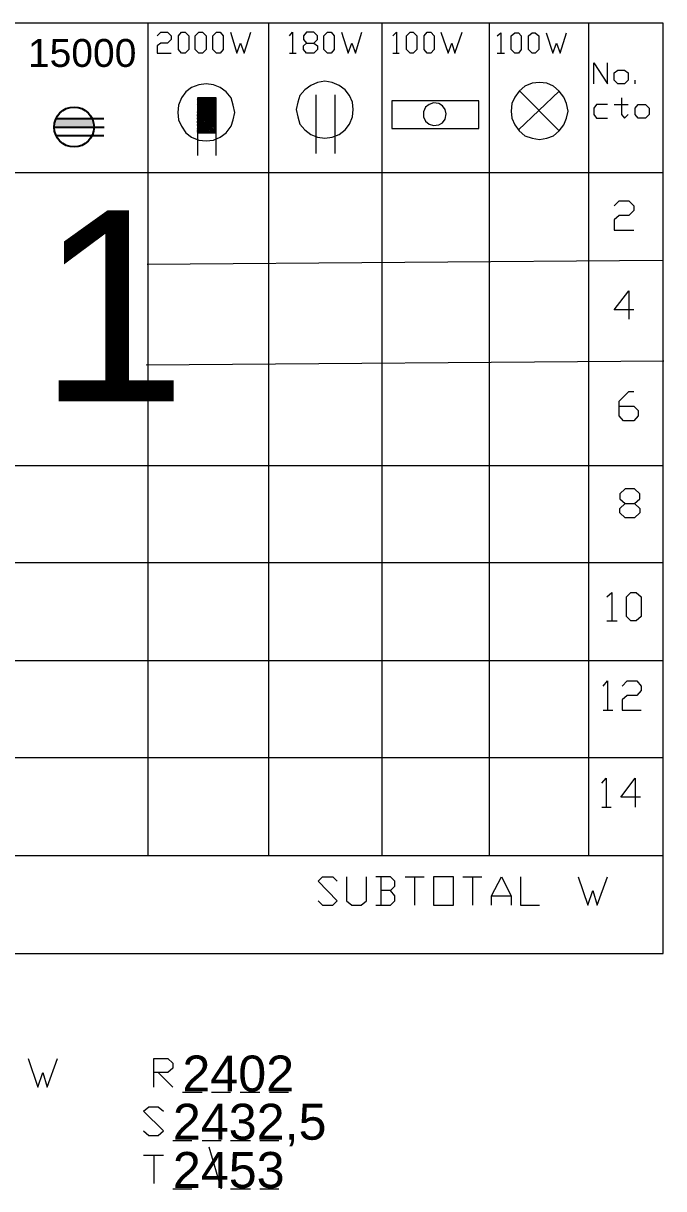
# Model space of a CAD drawing. Header units: metres. Extents: x 0 to 175, y -70 to 21.
# Drawn here: x 63.636 to 65.241, y -43.788 to -40.866 of the extents above; entities that cross this region are included whole.
import ezdxf

# ---------------------------------------------------------------- set-up
doc = ezdxf.new("R2010")
doc.units = ezdxf.units.M
doc.header["$LTSCALE"] = 0.5
for name, color, linetype in [('ENCHUFES', 5, 'Continuous'), ('TABLA', 7, 'Continuous'), ('TABLERO', 7, 'Continuous')]:
    doc.layers.add(name, color=color, linetype=linetype)
doc.styles.get("Standard").update_dxf_attribs({"font": 'arial.ttf'})

# ---------------------------------------------------------------- blocks, each defined once
blk = doc.blocks.new('Tomacorriente de dos fases con neutro (208V)')
at = {"layer": 'ENCHUFES', "lineweight": 100}
h = blk.add_hatch(color=256, dxfattribs=at)
h.dxf.hatch_style = 1
h.paths.add_polyline_path([(0.0453, 0.0211), (-0.0453, 0.0211, 0.109518), (-0.05, 0), (0.05, 0, 0.109518)])
at = {"layer": 'ENCHUFES'}
for p, q in [((-0.05, 0), (0.0751, 0)), ((-0.0453, 0.0211), (0.0743, 0.0211)), ((-0.0453, -0.0211), (0.0743, -0.0211))]:
    blk.add_line(p, q, dxfattribs=at)
blk.add_circle((0, 0), 0.05, dxfattribs=at)

msp = doc.modelspace()

# ---------------------------------------------------------------- linework, layer by layer
at = {"layer": 'TABLA', "color": 7, "linetype": 'Continuous', "lineweight": 18, "true_color": 0x000007}
for p, q in [((63.948, -40.8658), (63.948, -42.9524)), ((64.2503, -40.8658), (64.2503, -42.9524)), ((64.5342, -40.8658), (64.5342, -42.9524)), ((64.8035, -40.8658), (64.8035, -42.9524)), ((65.0527, -40.8658), (65.0527, -42.9524)), ((64.3034, -40.9409), (64.3199, -40.9409)), ((64.5617, -40.9409), (64.5782, -40.9409)), ((64.8237, -40.9409), (64.842, -40.9409)), ((65.1699, -41.0179), (65.1699, -41.0087)), ((64.3694, -41.0454), (64.3694, -41.1919)), ((64.417, -41.0454), (64.417, -41.1919)), ((64.8768, -41.1333), (64.9794, -41.0362)), ((64.8786, -41.0344), (64.9794, -41.1351)), ((64.0726, -41.0527), (64.0744, -41.0527)), ((64.0726, -41.0545), (64.0744, -41.0527)), ((64.0726, -41.0527), (64.0726, -41.1974)), ((64.0726, -41.0564), (64.0744, -41.0545)), ((64.0726, -41.06), (64.0744, -41.06)), ((64.0726, -41.0618), (64.0744, -41.0618)), ((64.0726, -41.0637), (64.0762, -41.0618)), ((64.0726, -41.0655), (64.0744, -41.0637)), ((64.0726, -41.0692), (64.0744, -41.0692)), ((64.0726, -41.0728), (64.0744, -41.071)), ((64.0726, -41.0747), (64.0744, -41.0728)), ((64.0726, -41.0765), (64.0744, -41.0765)), ((64.0726, -41.0783), (64.0744, -41.0783)), ((64.0726, -41.0802), (64.0762, -41.0783)), ((64.0726, -41.082), (64.0744, -41.0802)), ((64.0744, -41.0582), (64.0762, -41.0564)), ((64.0744, -41.0673), (64.0762, -41.0655)), ((64.0744, -41.0692), (64.0762, -41.0692)), ((64.0744, -41.0747), (64.0762, -41.0728)), ((64.0744, -41.0765), (64.0762, -41.0747)), ((64.0762, -41.0527), (64.0781, -41.0527)), ((64.0762, -41.0545), (64.0781, -41.0545)), ((64.0762, -41.06), (64.0781, -41.0582)), ((64.0762, -41.0692), (64.0781, -41.0673)), ((64.0762, -41.071), (64.0781, -41.071)), ((64.0762, -41.0765), (64.0781, -41.0747)), ((64.0762, -41.0783), (64.0781, -41.0765)), ((64.0762, -41.0802), (64.0781, -41.0802)), ((64.0781, -41.0545), (64.0799, -41.0527)), ((64.0781, -41.0564), (64.0799, -41.0564)), ((64.0781, -41.0618), (64.0799, -41.06)), ((64.0781, -41.071), (64.0799, -41.0692)), ((64.0781, -41.0728), (64.0799, -41.0728)), ((64.0781, -41.0783), (64.0799, -41.0765)), ((64.0781, -41.0802), (64.0799, -41.0783)), ((64.0799, -41.0564), (64.0817, -41.0545)), ((64.0799, -41.0582), (64.0817, -41.0582)), ((64.0799, -41.0637), (64.0817, -41.0618)), ((64.0799, -41.0728), (64.0817, -41.071)), ((64.0799, -41.0747), (64.0817, -41.0747)), ((64.0799, -41.0802), (64.0817, -41.0783)), ((64.0799, -41.082), (64.0817, -41.0802)), ((64.0817, -41.0582), (64.0836, -41.0564)), ((64.0817, -41.06), (64.0836, -41.06)), ((64.0817, -41.0655), (64.0836, -41.0637)), ((64.0817, -41.0747), (64.0836, -41.0728)), ((64.0817, -41.0765), (64.0836, -41.0765)), ((64.0817, -41.082), (64.0836, -41.0802)), ((64.0836, -41.0545), (64.0836, -41.0527)), ((64.0836, -41.06), (64.0854, -41.0582)), ((64.0836, -41.0618), (64.0854, -41.0618)), ((64.0836, -41.0673), (64.0854, -41.0655)), ((64.0836, -41.0765), (64.0854, -41.0747)), ((64.0836, -41.0783), (64.0854, -41.0783)), ((64.0854, -41.0527), (64.0872, -41.0527)), ((64.0854, -41.0564), (64.0872, -41.0527)), ((64.0854, -41.0618), (64.0872, -41.06)), ((64.0854, -41.0637), (64.0872, -41.0637)), ((64.0854, -41.0692), (64.0872, -41.0673)), ((64.0854, -41.0783), (64.0872, -41.0765)), ((64.0854, -41.0802), (64.0872, -41.0802)), ((64.0872, -41.0545), (64.0891, -41.0527)), ((64.0872, -41.0637), (64.0891, -41.0618)), ((64.0872, -41.0655), (64.0891, -41.0655)), ((64.0872, -41.071), (64.0891, -41.0692)), ((64.0872, -41.0802), (64.0891, -41.0783)), ((64.0891, -41.0564), (64.0909, -41.0545)), ((64.0891, -41.0655), (64.0909, -41.0637)), ((64.0891, -41.0673), (64.0909, -41.0673)), ((64.0891, -41.0728), (64.0909, -41.071)), ((64.0891, -41.0765), (64.0909, -41.0728)), ((64.0891, -41.082), (64.0909, -41.0802)), ((64.0909, -41.0582), (64.0927, -41.0564)), ((64.0909, -41.0655), (64.0946, -41.0637)), ((64.0909, -41.0673), (64.0927, -41.0655)), ((64.0909, -41.0692), (64.0927, -41.0692)), ((64.0909, -41.0747), (64.0927, -41.0728)), ((64.0909, -41.0783), (64.0927, -41.0747)), ((64.0927, -41.0527), (64.0946, -41.0527)), ((64.0927, -41.0545), (64.0946, -41.0545)), ((64.0927, -41.06), (64.0946, -41.0582)), ((64.0927, -41.0673), (64.0964, -41.0655)), ((64.0927, -41.0692), (64.0946, -41.0673)), ((64.0927, -41.071), (64.0946, -41.071)), ((64.0927, -41.0728), (64.0946, -41.071)), ((64.0927, -41.0765), (64.0946, -41.0747)), ((64.0927, -41.0802), (64.0946, -41.0765)), ((64.0946, -41.0527), (64.0964, -41.0527)), ((64.0946, -41.0545), (64.0964, -41.0527)), ((64.0946, -41.0564), (64.0964, -41.0564)), ((64.0946, -41.0618), (64.0964, -41.06)), ((64.0946, -41.0692), (64.0982, -41.0673)), ((64.0946, -41.071), (64.0964, -41.0692)), ((64.0946, -41.0728), (64.0964, -41.0728)), ((64.0946, -41.0747), (64.0964, -41.0728)), ((64.0946, -41.0783), (64.0964, -41.0765)), ((64.0946, -41.082), (64.0964, -41.0783)), ((64.0964, -41.0545), (64.0982, -41.0527)), ((64.0964, -41.0564), (64.0982, -41.0545)), ((64.0964, -41.0582), (64.0982, -41.0582)), ((64.0964, -41.0637), (64.0982, -41.0618)), ((64.0964, -41.071), (64.1001, -41.0692)), ((64.0964, -41.0728), (64.0982, -41.071)), ((64.0964, -41.0747), (64.0982, -41.0747)), ((64.0964, -41.0765), (64.0982, -41.0747)), ((64.0964, -41.0802), (64.0982, -41.0783)), ((64.0964, -41.0838), (64.0982, -41.0802)), ((64.0982, -41.0564), (64.1001, -41.0545)), ((64.0982, -41.0582), (64.1001, -41.0564)), ((64.0982, -41.06), (64.1001, -41.06)), ((64.0982, -41.0655), (64.1001, -41.0637)), ((64.0982, -41.0728), (64.1019, -41.071)), ((64.0982, -41.0747), (64.1001, -41.0728)), ((64.0982, -41.0765), (64.1001, -41.0765)), ((64.0982, -41.0783), (64.1001, -41.0765)), ((64.0982, -41.082), (64.1001, -41.0802)), ((64.1001, -41.0545), (64.1001, -41.0527)), ((64.1001, -41.0582), (64.1019, -41.0564)), ((64.1001, -41.06), (64.1019, -41.0582)), ((64.1001, -41.0618), (64.1019, -41.0618)), ((64.1001, -41.0673), (64.1019, -41.0655)), ((64.1001, -41.0747), (64.1037, -41.0728)), ((64.1001, -41.0765), (64.1019, -41.0747)), ((64.1001, -41.0783), (64.1019, -41.0783)), ((64.1001, -41.0802), (64.1019, -41.0783)), ((64.1019, -41.0527), (64.1037, -41.0527)), ((64.1019, -41.0564), (64.1037, -41.0527)), ((64.1019, -41.0545), (64.1037, -41.0545)), ((64.1019, -41.06), (64.1037, -41.0582)), ((64.1019, -41.0618), (64.1037, -41.06)), ((64.1019, -41.0637), (64.1037, -41.0637)), ((64.1019, -41.0692), (64.1037, -41.0673)), ((64.1019, -41.0765), (64.1056, -41.0747)), ((64.1019, -41.0783), (64.1037, -41.0765)), ((64.1019, -41.0802), (64.1037, -41.0802)), ((64.1019, -41.082), (64.1037, -41.0802)), ((64.1037, -41.0545), (64.1056, -41.0527)), ((64.1037, -41.0564), (64.1056, -41.0564)), ((64.1037, -41.0618), (64.1056, -41.06)), ((64.1037, -41.0637), (64.1056, -41.0618)), ((64.1037, -41.0655), (64.1056, -41.0655)), ((64.1037, -41.071), (64.1056, -41.0692)), ((64.1037, -41.0783), (64.1074, -41.0765)), ((64.1037, -41.0802), (64.1056, -41.0783)), ((64.1056, -41.0564), (64.1074, -41.0545)), ((64.1056, -41.0582), (64.1074, -41.0582)), ((64.1056, -41.0637), (64.1074, -41.0618)), ((64.1056, -41.0673), (64.1074, -41.0637)), ((64.1056, -41.0728), (64.1074, -41.071)), ((64.1056, -41.0802), (64.1092, -41.0783)), ((64.1056, -41.082), (64.1074, -41.0802)), ((64.1074, -41.0582), (64.1092, -41.0564)), ((64.1074, -41.06), (64.1092, -41.06)), ((64.1074, -41.0655), (64.1111, -41.0637)), ((64.1074, -41.0692), (64.1092, -41.0655)), ((64.1074, -41.0747), (64.1092, -41.0728)), ((64.1074, -41.0783), (64.1092, -41.0747)), ((64.1074, -41.082), (64.1111, -41.0802)), ((64.1092, -41.0545), (64.1092, -41.0527)), ((64.1092, -41.06), (64.1111, -41.0582)), ((64.1092, -41.0618), (64.1111, -41.0618)), ((64.1092, -41.0673), (64.1129, -41.0655)), ((64.1092, -41.071), (64.1111, -41.0673)), ((64.1092, -41.0765), (64.1111, -41.0747)), ((64.1092, -41.0802), (64.1111, -41.0765)), ((64.1111, -41.0527), (64.1129, -41.0527)), ((64.1111, -41.0564), (64.1129, -41.0527)), ((64.1111, -41.0618), (64.1129, -41.06)), ((64.1111, -41.0692), (64.1147, -41.0673)), ((64.1111, -41.0728), (64.1129, -41.0692)), ((64.1111, -41.0747), (64.1129, -41.0728)), ((64.1111, -41.0783), (64.1129, -41.0765)), ((64.1111, -41.082), (64.1129, -41.0783)), ((64.1129, -41.0545), (64.1147, -41.0527)), ((64.1129, -41.0582), (64.1147, -41.0545)), ((64.1129, -41.0637), (64.1147, -41.0618)), ((64.1129, -41.071), (64.1165, -41.0692)), ((64.1129, -41.0747), (64.1147, -41.071)), ((64.1129, -41.0765), (64.1147, -41.0747)), ((64.1129, -41.0802), (64.1147, -41.0783)), ((64.1129, -41.0838), (64.1147, -41.0802)), ((64.1147, -41.0564), (64.1165, -41.0545)), ((64.1147, -41.06), (64.1165, -41.0564)), ((64.1147, -41.0655), (64.1165, -41.0637)), ((64.1147, -41.0692), (64.1165, -41.0673)), ((64.1147, -41.0728), (64.1184, -41.071)), ((64.1147, -41.0765), (64.1165, -41.0728)), ((64.1147, -41.0783), (64.1165, -41.0765)), ((64.1147, -41.082), (64.1165, -41.0802)), ((64.1165, -41.0545), (64.1165, -41.0527)), ((64.1165, -41.0582), (64.1184, -41.0564)), ((64.1165, -41.0618), (64.1184, -41.0582)), ((64.1165, -41.0655), (64.1184, -41.0637)), ((64.1165, -41.0673), (64.1184, -41.0655)), ((64.1165, -41.071), (64.1184, -41.0692)), ((64.1165, -41.0747), (64.1184, -41.0728)), ((64.1165, -41.0783), (64.1184, -41.0747)), ((64.1165, -41.0802), (64.1184, -41.0783)), ((64.1184, -41.0527), (64.1202, -41.0527)), ((64.1184, -41.0527), (64.1184, -41.1974)), ((64.1184, -41.0545), (64.1202, -41.0545)), ((64.1184, -41.0564), (64.1184, -41.0545)), ((64.1184, -41.06), (64.1202, -41.06)), ((64.1184, -41.0637), (64.1184, -41.0618)), ((64.1184, -41.0728), (64.1184, -41.071)), ((64.1184, -41.0802), (64.1184, -41.0783)), ((65.1168, -41.0692), (65.1516, -41.0692)), ((64.0726, -41.0857), (64.0744, -41.0857)), ((64.0726, -41.0893), (64.0726, -41.0875)), ((64.0726, -41.0893), (64.0762, -41.0875)), ((64.0726, -41.0912), (64.0744, -41.0893)), ((64.0726, -41.0948), (64.0744, -41.093)), ((64.0726, -41.0967), (64.0726, -41.0948)), ((64.0726, -41.0985), (64.0744, -41.0967)), ((64.0726, -41.1022), (64.0744, -41.0985)), ((64.0726, -41.104), (64.0744, -41.1022)), ((64.0726, -41.1058), (64.0726, -41.104)), ((64.0726, -41.1058), (64.0762, -41.104)), ((64.0726, -41.1076), (64.0744, -41.1058)), ((64.0726, -41.1076), (64.0744, -41.1076)), ((64.0726, -41.1113), (64.0744, -41.1095)), ((64.0744, -41.0838), (64.0762, -41.082)), ((64.0744, -41.0857), (64.0762, -41.0857)), ((64.0744, -41.0912), (64.0781, -41.0893)), ((64.0744, -41.093), (64.0762, -41.0912)), ((64.0744, -41.0948), (64.0762, -41.0948)), ((64.0744, -41.1003), (64.0762, -41.0985)), ((64.0744, -41.104), (64.0762, -41.1003)), ((64.0744, -41.1076), (64.0781, -41.1058)), ((64.0744, -41.1095), (64.0762, -41.1076)), ((64.0762, -41.0857), (64.0781, -41.0838)), ((64.0762, -41.093), (64.0799, -41.0912)), ((64.0762, -41.0948), (64.0781, -41.093)), ((64.0762, -41.0967), (64.0781, -41.0967)), ((64.0762, -41.0985), (64.0781, -41.0967)), ((64.0762, -41.1022), (64.0781, -41.1003)), ((64.0762, -41.1058), (64.0781, -41.1022)), ((64.0762, -41.1095), (64.0799, -41.1076)), ((64.0762, -41.1113), (64.0781, -41.1095)), ((64.0781, -41.082), (64.0799, -41.082)), ((64.0781, -41.0875), (64.0799, -41.0857)), ((64.0781, -41.0948), (64.0817, -41.093)), ((64.0781, -41.0967), (64.0799, -41.0948)), ((64.0781, -41.0985), (64.0799, -41.0985)), ((64.0781, -41.1003), (64.0799, -41.0985)), ((64.0781, -41.104), (64.0799, -41.1022)), ((64.0781, -41.1076), (64.0799, -41.104)), ((64.0781, -41.1113), (64.0817, -41.1095)), ((64.0799, -41.0838), (64.0817, -41.0838)), ((64.0799, -41.0893), (64.0817, -41.0875)), ((64.0799, -41.0967), (64.0836, -41.0948)), ((64.0799, -41.0985), (64.0817, -41.0967)), ((64.0799, -41.1003), (64.0817, -41.1003)), ((64.0799, -41.1022), (64.0817, -41.1003)), ((64.0799, -41.1058), (64.0817, -41.104)), ((64.0799, -41.1095), (64.0817, -41.1058)), ((64.0817, -41.0857), (64.0836, -41.082)), ((64.0817, -41.0912), (64.0836, -41.0893)), ((64.0817, -41.0985), (64.0854, -41.0967)), ((64.0817, -41.1022), (64.0836, -41.0985)), ((64.0817, -41.104), (64.0836, -41.1022)), ((64.0817, -41.1076), (64.0836, -41.1058)), ((64.0817, -41.1113), (64.0836, -41.1076)), ((64.0836, -41.0838), (64.0854, -41.082)), ((64.0836, -41.0875), (64.0854, -41.0838)), ((64.0836, -41.093), (64.0854, -41.0912)), ((64.0836, -41.1003), (64.0872, -41.0985)), ((64.0836, -41.104), (64.0854, -41.1003)), ((64.0836, -41.1058), (64.0854, -41.104)), ((64.0836, -41.1095), (64.0854, -41.1076)), ((64.0836, -41.1131), (64.0854, -41.1095)), ((64.0854, -41.0857), (64.0872, -41.0838)), ((64.0854, -41.0893), (64.0872, -41.0857)), ((64.0854, -41.0948), (64.0872, -41.093)), ((64.0854, -41.1022), (64.0891, -41.1003)), ((64.0854, -41.1058), (64.0872, -41.1022)), ((64.0854, -41.1076), (64.0872, -41.1058)), ((64.0854, -41.1113), (64.0872, -41.1095)), ((64.0872, -41.082), (64.0891, -41.082)), ((64.0872, -41.0875), (64.0891, -41.0857)), ((64.0872, -41.0912), (64.0891, -41.0875)), ((64.0872, -41.0967), (64.0891, -41.0948)), ((64.0872, -41.104), (64.0909, -41.1022)), ((64.0872, -41.1076), (64.0891, -41.104)), ((64.0872, -41.1095), (64.0891, -41.1076)), ((64.0891, -41.0838), (64.0909, -41.0838)), ((64.0891, -41.0893), (64.0927, -41.0875)), ((64.0891, -41.093), (64.0909, -41.0893)), ((64.0891, -41.0985), (64.0909, -41.0967)), ((64.0891, -41.1022), (64.0909, -41.0985)), ((64.0891, -41.1058), (64.0927, -41.104)), ((64.0891, -41.1095), (64.0909, -41.1058)), ((64.0891, -41.1113), (64.0909, -41.1095)), ((64.0909, -41.0838), (64.0927, -41.082)), ((64.0909, -41.0857), (64.0927, -41.0857)), ((64.0909, -41.0875), (64.0927, -41.0857)), ((64.0909, -41.0912), (64.0946, -41.0893)), ((64.0909, -41.0948), (64.0927, -41.0912)), ((64.0909, -41.1003), (64.0927, -41.0985)), ((64.0909, -41.104), (64.0927, -41.1022)), ((64.0909, -41.1076), (64.0946, -41.1058)), ((64.0909, -41.1113), (64.0927, -41.1076)), ((64.0927, -41.0838), (64.0964, -41.082)), ((64.0927, -41.0857), (64.0946, -41.0838)), ((64.0927, -41.0893), (64.0946, -41.0875)), ((64.0927, -41.093), (64.0964, -41.0912)), ((64.0927, -41.0967), (64.0946, -41.093)), ((64.0927, -41.0985), (64.0946, -41.0967)), ((64.0927, -41.1003), (64.0946, -41.1003)), ((64.0927, -41.1022), (64.0946, -41.1003)), ((64.0927, -41.1058), (64.0946, -41.104)), ((64.0927, -41.1095), (64.0964, -41.1076)), ((64.0946, -41.0857), (64.0982, -41.0838)), ((64.0946, -41.0875), (64.0964, -41.0857)), ((64.0946, -41.0912), (64.0964, -41.0893)), ((64.0946, -41.0948), (64.0982, -41.093)), ((64.0946, -41.0985), (64.0964, -41.0948)), ((64.0946, -41.1003), (64.0964, -41.0985)), ((64.0946, -41.1022), (64.0964, -41.1022)), ((64.0946, -41.104), (64.0964, -41.1022)), ((64.0946, -41.1076), (64.0964, -41.1058)), ((64.0946, -41.1113), (64.0982, -41.1095)), ((64.0964, -41.0875), (64.1001, -41.0857)), ((64.0964, -41.0893), (64.0982, -41.0875)), ((64.0964, -41.093), (64.0982, -41.0912)), ((64.0964, -41.0967), (64.1001, -41.0948)), ((64.0964, -41.1003), (64.0982, -41.0967)), ((64.0964, -41.1022), (64.0982, -41.1003)), ((64.0964, -41.104), (64.0982, -41.104)), ((64.0964, -41.1058), (64.0982, -41.104)), ((64.0964, -41.1095), (64.0982, -41.1076)), ((64.0982, -41.0857), (64.1001, -41.082)), ((64.0982, -41.0893), (64.1019, -41.0875)), ((64.0982, -41.0912), (64.1001, -41.0893)), ((64.0982, -41.0948), (64.1001, -41.093)), ((64.0982, -41.0985), (64.1019, -41.0967)), ((64.0982, -41.1022), (64.1001, -41.0985)), ((64.0982, -41.104), (64.1001, -41.1022)), ((64.0982, -41.1058), (64.1001, -41.1058)), ((64.0982, -41.1076), (64.1001, -41.1058)), ((64.0982, -41.1113), (64.1001, -41.1095)), ((64.1001, -41.0838), (64.1019, -41.082)), ((64.1001, -41.0875), (64.1019, -41.0838)), ((64.1001, -41.0912), (64.1037, -41.0893)), ((64.1001, -41.093), (64.1019, -41.0912)), ((64.1001, -41.0967), (64.1019, -41.0948)), ((64.1001, -41.1003), (64.1037, -41.0985)), ((64.1001, -41.104), (64.1019, -41.1003)), ((64.1001, -41.1058), (64.1019, -41.104)), ((64.1001, -41.1076), (64.1019, -41.1076)), ((64.1001, -41.1095), (64.1019, -41.1076)), ((64.1019, -41.0857), (64.1037, -41.0838)), ((64.1019, -41.0893), (64.1037, -41.0857)), ((64.1019, -41.093), (64.1056, -41.0912)), ((64.1019, -41.0948), (64.1037, -41.093)), ((64.1019, -41.0985), (64.1037, -41.0967)), ((64.1019, -41.1022), (64.1056, -41.1003)), ((64.1019, -41.1058), (64.1037, -41.1022)), ((64.1019, -41.1076), (64.1037, -41.1058)), ((64.1019, -41.1095), (64.1037, -41.1095)), ((64.1019, -41.1113), (64.1037, -41.1095)), ((64.1037, -41.082), (64.1056, -41.082)), ((64.1037, -41.0838), (64.1056, -41.082)), ((64.1037, -41.0875), (64.1056, -41.0857)), ((64.1037, -41.0912), (64.1056, -41.0875)), ((64.1037, -41.0948), (64.1074, -41.093)), ((64.1037, -41.0967), (64.1056, -41.0948)), ((64.1037, -41.1003), (64.1056, -41.0985)), ((64.1037, -41.1076), (64.1056, -41.104)), ((64.1037, -41.1095), (64.1056, -41.1076)), ((64.1056, -41.0838), (64.1074, -41.0838)), ((64.1056, -41.0857), (64.1074, -41.0838)), ((64.1056, -41.0893), (64.1074, -41.0875)), ((64.1056, -41.093), (64.1074, -41.0893)), ((64.1056, -41.0967), (64.1092, -41.0948)), ((64.1056, -41.0985), (64.1074, -41.0967)), ((64.1056, -41.1022), (64.1074, -41.1003)), ((64.1056, -41.1095), (64.1074, -41.1058)), ((64.1056, -41.1113), (64.1074, -41.1095)), ((64.1074, -41.0857), (64.1092, -41.082)), ((64.1074, -41.0875), (64.1092, -41.0857)), ((64.1074, -41.0948), (64.1092, -41.0912)), ((64.1074, -41.0985), (64.1111, -41.0967)), ((64.1074, -41.104), (64.1092, -41.1022)), ((64.1074, -41.1113), (64.1092, -41.1076)), ((64.1092, -41.0838), (64.1129, -41.082)), ((64.1092, -41.0875), (64.1111, -41.0838)), ((64.1092, -41.0893), (64.1111, -41.0875)), ((64.1092, -41.0967), (64.1111, -41.093)), ((64.1092, -41.1003), (64.1111, -41.1003)), ((64.1092, -41.1058), (64.1111, -41.104)), ((64.1092, -41.1131), (64.1111, -41.1095)), ((64.1111, -41.0857), (64.1147, -41.0838)), ((64.1111, -41.0912), (64.1129, -41.0893)), ((64.1111, -41.0985), (64.1129, -41.0948)), ((64.1111, -41.1003), (64.1129, -41.0985)), ((64.1111, -41.1022), (64.1129, -41.1022)), ((64.1111, -41.1076), (64.1129, -41.1058)), ((64.1129, -41.0875), (64.1165, -41.0857)), ((64.1129, -41.093), (64.1147, -41.0912)), ((64.1129, -41.1003), (64.1147, -41.0967)), ((64.1129, -41.1022), (64.1147, -41.1003)), ((64.1129, -41.104), (64.1147, -41.104)), ((64.1129, -41.1095), (64.1147, -41.1076)), ((64.1147, -41.0857), (64.1165, -41.082)), ((64.1147, -41.0893), (64.1184, -41.0875)), ((64.1147, -41.0948), (64.1165, -41.093)), ((64.1147, -41.0985), (64.1184, -41.0967)), ((64.1147, -41.1022), (64.1165, -41.0985)), ((64.1147, -41.104), (64.1165, -41.1022)), ((64.1147, -41.1058), (64.1165, -41.1058)), ((64.1147, -41.1113), (64.1165, -41.1095)), ((64.1165, -41.0838), (64.1184, -41.0838)), ((64.1165, -41.0875), (64.1184, -41.0857)), ((64.1165, -41.0912), (64.1184, -41.0912)), ((64.1165, -41.0967), (64.1184, -41.0948)), ((64.1165, -41.1003), (64.1184, -41.1003)), ((64.1165, -41.104), (64.1184, -41.1022)), ((64.1165, -41.1058), (64.1184, -41.104)), ((64.1165, -41.1076), (64.1184, -41.1076)), ((64.1184, -41.082), (64.1202, -41.082)), ((64.1184, -41.0893), (64.1202, -41.0893)), ((64.1184, -41.0985), (64.1202, -41.0985)), ((64.1184, -41.1058), (64.1202, -41.1058)), ((64.1184, -41.1076), (64.1202, -41.1076)), ((64.0726, -41.1131), (64.0726, -41.1113)), ((64.0726, -41.115), (64.0726, -41.1131)), ((64.0726, -41.115), (64.0762, -41.1131)), ((64.0726, -41.1186), (64.0744, -41.115)), ((64.0726, -41.1205), (64.0744, -41.1186)), ((64.0726, -41.1223), (64.0726, -41.1205)), ((64.0726, -41.1223), (64.0762, -41.1205)), ((64.0726, -41.1241), (64.0744, -41.1223)), ((64.0726, -41.1241), (64.0744, -41.1241)), ((64.0726, -41.126), (64.0744, -41.126)), ((64.0726, -41.1278), (64.0744, -41.126)), ((64.0726, -41.1296), (64.0744, -41.1278)), ((64.0726, -41.1315), (64.0726, -41.1296)), ((64.0726, -41.1315), (64.0762, -41.1296)), ((64.0726, -41.1351), (64.0744, -41.1315)), ((64.0726, -41.1333), (64.0744, -41.1333)), ((64.0726, -41.137), (64.0744, -41.1351)), ((64.0726, -41.1388), (64.0726, -41.137)), ((64.0726, -41.1388), (64.0744, -41.1388)), ((64.0744, -41.1113), (64.0762, -41.1113)), ((64.0744, -41.1131), (64.0762, -41.1113)), ((64.0744, -41.1168), (64.0781, -41.115)), ((64.0744, -41.1205), (64.0762, -41.1168)), ((64.0744, -41.1241), (64.0762, -41.1241)), ((64.0744, -41.126), (64.0762, -41.1241)), ((64.0744, -41.1296), (64.0762, -41.1278)), ((64.0744, -41.1333), (64.0781, -41.1315)), ((64.0744, -41.137), (64.0762, -41.1333)), ((64.0744, -41.1388), (64.0762, -41.137)), ((64.0762, -41.115), (64.0781, -41.1131)), ((64.0762, -41.1186), (64.0799, -41.1168)), ((64.0762, -41.1223), (64.0781, -41.1186)), ((64.0762, -41.1241), (64.0781, -41.1223)), ((64.0762, -41.126), (64.0781, -41.126)), ((64.0762, -41.1278), (64.0781, -41.126)), ((64.0762, -41.1315), (64.0781, -41.1296)), ((64.0762, -41.1351), (64.0799, -41.1333)), ((64.0762, -41.1406), (64.0781, -41.1388)), ((64.0781, -41.1131), (64.0799, -41.1113)), ((64.0781, -41.1168), (64.0799, -41.115)), ((64.0781, -41.1205), (64.0817, -41.1186)), ((64.0781, -41.1241), (64.0799, -41.1205)), ((64.0781, -41.126), (64.0799, -41.1241)), ((64.0781, -41.1278), (64.0799, -41.1278)), ((64.0781, -41.1296), (64.0799, -41.1278)), ((64.0781, -41.1333), (64.0799, -41.1315)), ((64.0781, -41.137), (64.0817, -41.1351)), ((64.0781, -41.1406), (64.0799, -41.137)), ((64.0799, -41.1131), (64.0836, -41.1113)), ((64.0799, -41.115), (64.0817, -41.1131)), ((64.0799, -41.1186), (64.0817, -41.1168)), ((64.0799, -41.126), (64.0817, -41.1223)), ((64.0799, -41.1278), (64.0817, -41.126)), ((64.0799, -41.1296), (64.0817, -41.1296)), ((64.0799, -41.1315), (64.0817, -41.1296)), ((64.0799, -41.1351), (64.0817, -41.1333)), ((64.0817, -41.115), (64.0854, -41.1131)), ((64.0817, -41.1168), (64.0836, -41.115)), ((64.0817, -41.1205), (64.0836, -41.1186)), ((64.0817, -41.1278), (64.0836, -41.1241)), ((64.0817, -41.1296), (64.0836, -41.1278)), ((64.0817, -41.1315), (64.0836, -41.1315)), ((64.0817, -41.1333), (64.0836, -41.1315)), ((64.0817, -41.137), (64.0836, -41.1351)), ((64.0817, -41.1406), (64.0817, -41.1388)), ((64.0836, -41.1168), (64.0872, -41.115)), ((64.0836, -41.1223), (64.0854, -41.1205)), ((64.0836, -41.1296), (64.0854, -41.126)), ((64.0836, -41.1315), (64.0854, -41.1296)), ((64.0836, -41.1333), (64.0854, -41.1333)), ((64.0836, -41.1388), (64.0854, -41.137)), ((64.0854, -41.115), (64.0872, -41.1113)), ((64.0854, -41.1186), (64.0891, -41.1168)), ((64.0854, -41.1241), (64.0872, -41.1223)), ((64.0854, -41.1315), (64.0872, -41.1278)), ((64.0854, -41.1333), (64.0872, -41.1315)), ((64.0854, -41.1351), (64.0872, -41.1351)), ((64.0854, -41.1406), (64.0872, -41.1388)), ((64.0872, -41.1131), (64.0891, -41.1113)), ((64.0872, -41.1168), (64.0891, -41.1131)), ((64.0872, -41.1205), (64.0909, -41.1186)), ((64.0872, -41.126), (64.0891, -41.1241)), ((64.0872, -41.1333), (64.0891, -41.1296)), ((64.0872, -41.1351), (64.0891, -41.1333)), ((64.0872, -41.137), (64.0891, -41.137)), ((64.0872, -41.1406), (64.0891, -41.137)), ((64.0891, -41.1186), (64.0909, -41.115)), ((64.0891, -41.1223), (64.0927, -41.1205)), ((64.0891, -41.1278), (64.0909, -41.126)), ((64.0891, -41.1351), (64.0909, -41.1315)), ((64.0891, -41.137), (64.0909, -41.1351)), ((64.0891, -41.1388), (64.0909, -41.1388)), ((64.0909, -41.1131), (64.0927, -41.1113)), ((64.0909, -41.1205), (64.0927, -41.1168)), ((64.0909, -41.1241), (64.0927, -41.1241)), ((64.0909, -41.1296), (64.0927, -41.1278)), ((64.0909, -41.137), (64.0927, -41.1333)), ((64.0909, -41.1388), (64.0927, -41.137)), ((64.0927, -41.115), (64.0946, -41.1131)), ((64.0927, -41.1223), (64.0946, -41.1205)), ((64.0927, -41.1241), (64.0946, -41.1223)), ((64.0927, -41.126), (64.0946, -41.126)), ((64.0927, -41.1315), (64.0946, -41.1296)), ((64.0927, -41.1406), (64.0946, -41.1388)), ((64.0946, -41.1168), (64.0964, -41.115)), ((64.0946, -41.1186), (64.0964, -41.1186)), ((64.0946, -41.1241), (64.0964, -41.1223)), ((64.0946, -41.126), (64.0964, -41.1241)), ((64.0946, -41.1278), (64.0964, -41.1278)), ((64.0946, -41.1333), (64.0964, -41.1315)), ((64.0946, -41.1406), (64.0964, -41.1388)), ((64.0964, -41.1131), (64.1001, -41.1113)), ((64.0964, -41.1186), (64.0982, -41.1168)), ((64.0964, -41.1205), (64.0982, -41.1205)), ((64.0964, -41.126), (64.0982, -41.1241)), ((64.0964, -41.1278), (64.0982, -41.126)), ((64.0964, -41.1296), (64.0982, -41.1296)), ((64.0964, -41.1351), (64.0982, -41.1333)), ((64.0982, -41.115), (64.1019, -41.1131)), ((64.0982, -41.1205), (64.1001, -41.1186)), ((64.0982, -41.1223), (64.1001, -41.1223)), ((64.0982, -41.1278), (64.1001, -41.126)), ((64.0982, -41.1296), (64.1001, -41.1278)), ((64.0982, -41.1315), (64.1001, -41.1315)), ((64.0982, -41.137), (64.1001, -41.1351)), ((64.1001, -41.1131), (64.1019, -41.1113)), ((64.1001, -41.1168), (64.1037, -41.115)), ((64.1001, -41.1223), (64.1019, -41.1205)), ((64.1001, -41.1241), (64.1019, -41.1241)), ((64.1001, -41.1296), (64.1019, -41.1278)), ((64.1001, -41.1315), (64.1019, -41.1296)), ((64.1001, -41.1333), (64.1019, -41.1333)), ((64.1001, -41.1388), (64.1019, -41.137)), ((64.1019, -41.115), (64.1037, -41.1131)), ((64.1019, -41.1186), (64.1056, -41.1168)), ((64.1019, -41.1241), (64.1037, -41.1223)), ((64.1019, -41.126), (64.1037, -41.126)), ((64.1019, -41.1315), (64.1037, -41.1296)), ((64.1019, -41.1333), (64.1037, -41.1315)), ((64.1019, -41.1406), (64.1037, -41.1388)), ((64.1037, -41.1113), (64.1056, -41.1113)), ((64.1037, -41.1131), (64.1056, -41.1113)), ((64.1037, -41.1168), (64.1056, -41.115)), ((64.1037, -41.1205), (64.1074, -41.1186)), ((64.1037, -41.126), (64.1056, -41.1241)), ((64.1037, -41.1278), (64.1056, -41.1278)), ((64.1037, -41.1333), (64.1056, -41.1315)), ((64.1037, -41.1351), (64.1056, -41.1333)), ((64.1037, -41.1406), (64.1056, -41.137)), ((64.1056, -41.1131), (64.1074, -41.1131)), ((64.1056, -41.115), (64.1074, -41.1131)), ((64.1056, -41.1186), (64.1074, -41.1168)), ((64.1056, -41.1278), (64.1074, -41.126)), ((64.1056, -41.1296), (64.1074, -41.1296)), ((64.1056, -41.1351), (64.1074, -41.1333)), ((64.1056, -41.137), (64.1074, -41.1351)), ((64.1074, -41.1131), (64.1092, -41.1113)), ((64.1074, -41.115), (64.1092, -41.115)), ((64.1074, -41.1205), (64.1092, -41.1186)), ((64.1074, -41.1296), (64.1092, -41.1278)), ((64.1074, -41.1315), (64.1092, -41.1315)), ((64.1074, -41.137), (64.1092, -41.1351)), ((64.1074, -41.1406), (64.1074, -41.1388)), ((64.1092, -41.115), (64.1111, -41.1131)), ((64.1092, -41.1168), (64.1111, -41.1168)), ((64.1092, -41.1223), (64.1111, -41.1205)), ((64.1092, -41.1315), (64.1111, -41.1296)), ((64.1092, -41.1388), (64.1111, -41.137)), ((64.1111, -41.1168), (64.1129, -41.115)), ((64.1111, -41.1186), (64.1129, -41.1186)), ((64.1111, -41.1241), (64.1129, -41.1223)), ((64.1111, -41.1333), (64.1129, -41.1315)), ((64.1111, -41.1406), (64.1129, -41.1388)), ((64.1129, -41.1186), (64.1147, -41.1168)), ((64.1129, -41.1205), (64.1147, -41.1205)), ((64.1129, -41.126), (64.1147, -41.1241)), ((64.1129, -41.1351), (64.1147, -41.1333)), ((64.1147, -41.115), (64.1184, -41.1131)), ((64.1147, -41.1205), (64.1165, -41.1186)), ((64.1147, -41.1223), (64.1165, -41.1223)), ((64.1147, -41.1278), (64.1165, -41.126)), ((64.1147, -41.137), (64.1165, -41.1351)), ((64.1165, -41.1131), (64.1184, -41.1113)), ((64.1165, -41.1168), (64.1184, -41.1168)), ((64.1165, -41.1223), (64.1184, -41.1205)), ((64.1165, -41.1241), (64.1184, -41.1241)), ((64.1165, -41.1296), (64.1184, -41.1278)), ((64.1165, -41.1315), (64.1184, -41.1296)), ((64.1165, -41.1388), (64.1184, -41.137)), ((64.1165, -41.1406), (64.1184, -41.1388)), ((64.1184, -41.115), (64.1202, -41.115)), ((64.1184, -41.1241), (64.1202, -41.1241)), ((64.1184, -41.1315), (64.1202, -41.1315)), ((64.1184, -41.1333), (64.1202, -41.1333)), ((64.0726, -41.1406), (64.0744, -41.1406)), ((64.0799, -41.1406), (64.0817, -41.1406)), ((64.0891, -41.1406), (64.0909, -41.1406)), ((64.0964, -41.1406), (64.0982, -41.1406)), ((64.0982, -41.1406), (64.1001, -41.1406)), ((64.1056, -41.1406), (64.1074, -41.1406)), ((64.1147, -41.1406), (64.1165, -41.1406)), ((64.1184, -41.1406), (64.1202, -41.1406)), ((62.0978, -41.2395), (65.2395, -41.2395)), ((63.9461, -41.4695), (65.2384, -41.4599)), ((63.9439, -41.722), (65.241, -41.7124)), ((62.0978, -41.9741), (65.2395, -41.9741)), ((62.0978, -42.2178), (65.2395, -42.2178)), ((65.0985, -42.3643), (65.1241, -42.3643)), ((62.0978, -42.4633), (65.2395, -42.4633)), ((65.0893, -42.5878), (65.1131, -42.5878)), ((62.0978, -42.7069), (65.2395, -42.7069)), ((65.0856, -42.8315), (65.1094, -42.8315)), ((62.0978, -42.9524), (65.2395, -42.9524)), ((64.5324, -43.0055), (64.5324, -43.077)), ((64.5928, -43.0055), (64.6405, -43.0055)), ((64.6167, -43.0055), (64.6167, -43.077)), ((64.7376, -43.0055), (64.7852, -43.0055)), ((64.7614, -43.0055), (64.7614, -43.077)), ((64.809, -43.0531), (64.8585, -43.0531)), ((62.1161, -43.1979), (64.5507, -43.1979)), ((63.9743, -43.4965), (64.0109, -43.5331)), ((64.0347, -43.5459), (64.0842, -43.5459)), ((64.108, -43.5459), (64.1556, -43.5459)), ((64.1794, -43.5459), (64.2289, -43.5459)), ((64.2527, -43.5459), (64.3003, -43.5459)), ((64.0109, -43.6668), (64.0585, -43.6668)), ((64.0842, -43.6668), (64.1318, -43.6668)), ((64.1556, -43.6668), (64.2051, -43.6668)), ((64.2289, -43.6668), (64.2765, -43.6668)), ((63.9376, -43.7035), (63.9871, -43.7035)), ((63.9633, -43.7035), (63.9633, -43.7749)), ((64.101, -43.6831), (64.1318, -43.7877)), ((64.0109, -43.7877), (64.0585, -43.7877)), ((64.1556, -43.7877), (64.2051, -43.7877)), ((64.2289, -43.7877), (64.2765, -43.7877))]:
    msp.add_line(p, q, dxfattribs=at)
for points in [[(62.0978, -43.1979), (65.2395, -43.1979), (65.2395, -40.8658), (62.0978, -40.8658)], [(64.0323, -40.9409), (64.025, -40.9318), (64.025, -40.897), (64.0323, -40.8878), (64.0414, -40.8878), (64.0506, -40.897), (64.0506, -40.9318), (64.0414, -40.9409)], [(64.0762, -40.9409), (64.0671, -40.9318), (64.0671, -40.897), (64.0762, -40.8878), (64.0854, -40.8878), (64.0946, -40.897), (64.0946, -40.9318), (64.0854, -40.9409)], [(64.1202, -40.9409), (64.1111, -40.9318), (64.1111, -40.897), (64.1202, -40.8878), (64.1294, -40.8878), (64.1367, -40.897), (64.1367, -40.9318), (64.1294, -40.9409)], [(64.3987, -40.9409), (64.3895, -40.9318), (64.3895, -40.897), (64.3987, -40.8878), (64.4078, -40.8878), (64.4152, -40.897), (64.4152, -40.9318), (64.4078, -40.9409)], [(64.6057, -40.9409), (64.5965, -40.9318), (64.5965, -40.897), (64.6057, -40.8878), (64.613, -40.8878), (64.6222, -40.897), (64.6222, -40.9318), (64.613, -40.9409)], [(64.6478, -40.9409), (64.6405, -40.9318), (64.6405, -40.897), (64.6478, -40.8878), (64.657, -40.8878), (64.6661, -40.897), (64.6661, -40.9318), (64.657, -40.9409)], [(64.8676, -40.9409), (64.8585, -40.9318), (64.8585, -40.897), (64.8676, -40.8896), (64.8768, -40.8896), (64.8841, -40.897), (64.8841, -40.9318), (64.8768, -40.9409)], [(64.9116, -40.9409), (64.9024, -40.9318), (64.9024, -40.897), (64.9116, -40.8896), (64.9189, -40.8896), (64.9281, -40.897), (64.9281, -40.9318), (64.9189, -40.9409)], [(65.1424, -41.0179), (65.1259, -41.0179), (65.1168, -41.0087), (65.1168, -40.9904), (65.1259, -40.9831), (65.1424, -40.9831), (65.1516, -40.9904), (65.1516, -41.0087)], [(64.166, -41.0893), (64.1623, -41.071), (64.1569, -41.0527), (64.144, -41.038), (64.1294, -41.027), (64.1129, -41.0197), (64.0946, -41.0179), (64.0762, -41.0197), (64.0579, -41.027), (64.0433, -41.038), (64.0323, -41.0527), (64.025, -41.071), (64.0231, -41.0893), (64.025, -41.1076), (64.0323, -41.1241), (64.0433, -41.1406), (64.0579, -41.1516), (64.0762, -41.1589), (64.0946, -41.1608), (64.1129, -41.1589), (64.1294, -41.1516), (64.144, -41.1406), (64.1569, -41.1241), (64.1623, -41.1076)], [(64.4628, -41.082), (64.4609, -41.0637), (64.4536, -41.0472), (64.4426, -41.0325), (64.428, -41.0215), (64.4097, -41.0142), (64.3913, -41.0106), (64.373, -41.0142), (64.3565, -41.0215), (64.3419, -41.0325), (64.3291, -41.0472), (64.3236, -41.0637), (64.3199, -41.082), (64.3236, -41.1003), (64.3291, -41.1186), (64.3419, -41.1333), (64.3565, -41.1443), (64.373, -41.1516), (64.3913, -41.1534), (64.4097, -41.1516), (64.428, -41.1443), (64.4426, -41.1333), (64.4536, -41.1186), (64.4609, -41.1003)], [(65.0014, -41.0857), (64.9977, -41.0673), (64.9904, -41.0509), (64.9794, -41.0362), (64.9647, -41.0234), (64.9482, -41.0161), (64.9299, -41.0142), (64.9116, -41.0161), (64.8933, -41.0234), (64.8786, -41.0362), (64.8676, -41.0509), (64.8603, -41.0673), (64.8585, -41.0857), (64.8603, -41.104), (64.8676, -41.1205), (64.8786, -41.1351), (64.8933, -41.1479), (64.9116, -41.1534), (64.9299, -41.1571), (64.9482, -41.1534), (64.9647, -41.1479), (64.9794, -41.1351), (64.9904, -41.1205), (64.9977, -41.104)], [(64.0726, -41.1406), (64.1184, -41.1406), (64.1184, -41.0527), (64.0726, -41.0527)], [(64.5599, -41.1296), (64.7779, -41.1296), (64.7779, -41.06), (64.5599, -41.06)], [(64.6954, -41.093), (64.6936, -41.082), (64.6863, -41.0728), (64.6771, -41.0673), (64.6643, -41.0655), (64.6533, -41.0692), (64.6441, -41.0765), (64.6386, -41.0875), (64.6386, -41.1003), (64.6441, -41.1113), (64.6533, -41.1186), (64.6643, -41.1223), (64.6771, -41.1205), (64.6863, -41.115), (64.6936, -41.1058)], [(65.1955, -41.104), (65.1772, -41.104), (65.1699, -41.0948), (65.1699, -41.0783), (65.1772, -41.0692), (65.1955, -41.0692), (65.2047, -41.0783), (65.2047, -41.0948)], [(65.1589, -42.3643), (65.1479, -42.3533), (65.1479, -42.3039), (65.1589, -42.2929), (65.1717, -42.2929), (65.1846, -42.3039), (65.1846, -42.3533), (65.1717, -42.3643)], [(64.6643, -43.077), (64.7138, -43.077), (64.7138, -43.0055), (64.6643, -43.0055)]]:
    msp.add_lwpolyline(points, close=True, dxfattribs=at)
for points in [[(63.9718, -40.897), (63.981, -40.8878), (63.9975, -40.8878), (64.0066, -40.897), (64.0066, -40.9061), (63.9975, -40.9153), (63.981, -40.9153), (63.9718, -40.9226), (63.9718, -40.9409), (64.0066, -40.9409)], [(64.155, -40.8878), (64.1715, -40.9409), (64.1807, -40.9153), (64.1898, -40.9409), (64.2063, -40.8878)], [(64.3034, -40.897), (64.3107, -40.8878), (64.3107, -40.9409)], [(64.3455, -40.9409), (64.3382, -40.9318), (64.3382, -40.9226), (64.3455, -40.9153), (64.3639, -40.9153), (64.373, -40.9061), (64.373, -40.897), (64.3639, -40.8878), (64.3455, -40.8878), (64.3382, -40.897), (64.3382, -40.9061), (64.3455, -40.9153)], [(64.4335, -40.8878), (64.45, -40.9409), (64.4591, -40.9153), (64.4683, -40.9409), (64.4848, -40.8878)], [(64.5617, -40.897), (64.5709, -40.8878), (64.5709, -40.9409)], [(64.6826, -40.8878), (64.7009, -40.9409), (64.7101, -40.9153), (64.7174, -40.9409), (64.7357, -40.8878)], [(64.8237, -40.897), (64.8328, -40.8896), (64.8328, -40.9409)], [(64.9464, -40.8896), (64.9629, -40.9409), (64.9721, -40.9153), (64.9812, -40.9409), (64.9977, -40.8896)], [(64.3639, -40.9153), (64.373, -40.9226), (64.373, -40.9318), (64.3639, -40.9409), (64.3455, -40.9409)], [(65.0655, -41.0179), (65.0655, -40.9648), (65.1003, -41.0179), (65.1003, -40.9648)], [(64.0726, -41.0582), (64.0744, -41.0564), (64.0781, -41.0527)], [(64.0726, -41.0673), (64.0744, -41.0655), (64.0781, -41.0637)], [(64.0726, -41.071), (64.0762, -41.0673), (64.0799, -41.0655)], [(64.0726, -41.0838), (64.0744, -41.082), (64.0781, -41.0802)], [(64.0744, -41.06), (64.0762, -41.0582), (64.0799, -41.0545), (64.0817, -41.0527)], [(64.0762, -41.0618), (64.0781, -41.06), (64.0817, -41.0564), (64.0836, -41.0545)], [(64.0762, -41.0728), (64.0781, -41.0692), (64.0817, -41.0673)], [(64.0781, -41.0637), (64.0799, -41.0618), (64.0836, -41.0582), (64.0854, -41.0564)], [(64.0781, -41.0747), (64.0799, -41.071), (64.0836, -41.0692)], [(64.0799, -41.0673), (64.0817, -41.0637), (64.0854, -41.06), (64.0872, -41.0582)], [(64.0799, -41.0765), (64.0817, -41.0728), (64.0854, -41.071)], [(64.0817, -41.0692), (64.0836, -41.0655), (64.0872, -41.0618), (64.0891, -41.06)], [(64.0817, -41.0783), (64.0836, -41.0747), (64.0872, -41.0728)], [(64.0836, -41.071), (64.0854, -41.0673), (64.0891, -41.0637), (64.0927, -41.0618)], [(64.0836, -41.0802), (64.0854, -41.0765), (64.0891, -41.0747)], [(64.0854, -41.0728), (64.0872, -41.0692), (64.0909, -41.0673)], [(64.0854, -41.082), (64.0872, -41.0783), (64.0909, -41.0765)], [(64.0872, -41.0582), (64.0891, -41.0545), (64.0909, -41.0527)], [(64.0872, -41.0747), (64.0891, -41.071), (64.0927, -41.0692)], [(64.0872, -41.0838), (64.0891, -41.0802), (64.0927, -41.0783)], [(64.0891, -41.06), (64.0909, -41.0564), (64.0946, -41.0545)], [(64.0891, -41.0857), (64.0909, -41.082), (64.0946, -41.0802)], [(64.0909, -41.0618), (64.0927, -41.0582), (64.0964, -41.0564)], [(64.0927, -41.0637), (64.0946, -41.06), (64.0982, -41.0582)], [(64.0946, -41.0655), (64.0964, -41.0618), (64.1001, -41.06)], [(64.0964, -41.0673), (64.0982, -41.0637), (64.1019, -41.0618)], [(64.0982, -41.0692), (64.1001, -41.0655), (64.1037, -41.0637)], [(64.1001, -41.071), (64.1019, -41.0673), (64.1056, -41.0655)], [(64.1019, -41.0728), (64.1037, -41.0692), (64.1074, -41.0673)], [(64.1037, -41.0582), (64.1056, -41.0545), (64.1074, -41.0527)], [(64.1037, -41.0747), (64.1056, -41.071), (64.1092, -41.0692)], [(64.1056, -41.06), (64.1074, -41.0564), (64.1111, -41.0545)], [(64.1056, -41.0765), (64.1074, -41.0728), (64.1111, -41.071)], [(64.1074, -41.0618), (64.1092, -41.0582), (64.1129, -41.0564)], [(64.1092, -41.0637), (64.1111, -41.06), (64.1147, -41.0582)], [(64.1111, -41.0655), (64.1129, -41.0618), (64.1165, -41.06)], [(64.1129, -41.0673), (64.1147, -41.0637), (64.1184, -41.0618)], [(65.1003, -41.0692), (65.0728, -41.0692), (65.0655, -41.0783), (65.0655, -41.0948), (65.0728, -41.104), (65.1003, -41.104)], [(65.1351, -41.0527), (65.1351, -41.0948), (65.1424, -41.104), (65.1516, -41.0948)], [(64.0726, -41.0985), (64.0726, -41.0967), (64.0762, -41.0948)], [(64.0744, -41.0875), (64.0762, -41.0838), (64.0799, -41.082)], [(64.0762, -41.0893), (64.0781, -41.0857), (64.0817, -41.0838)], [(64.0781, -41.0912), (64.0799, -41.0875), (64.0836, -41.0857)], [(64.0799, -41.093), (64.0817, -41.0893), (64.0854, -41.0875)], [(64.0817, -41.0948), (64.0836, -41.0912), (64.0872, -41.0893)], [(64.0836, -41.0967), (64.0854, -41.093), (64.0891, -41.0912)], [(64.0854, -41.0985), (64.0872, -41.0948), (64.0909, -41.093)], [(64.0872, -41.1003), (64.0891, -41.0967), (64.0927, -41.0948)], [(64.0891, -41.115), (64.0927, -41.1131), (64.0946, -41.1095)], [(64.1037, -41.104), (64.1074, -41.1022), (64.1092, -41.0985)], [(64.1056, -41.1058), (64.1092, -41.104), (64.1111, -41.1003)], [(64.1074, -41.0912), (64.1111, -41.0893), (64.1129, -41.0857)], [(64.1074, -41.1076), (64.1111, -41.1058), (64.1129, -41.1022)], [(64.1092, -41.093), (64.1129, -41.0912), (64.1147, -41.0875)], [(64.1092, -41.1095), (64.1129, -41.1076), (64.1147, -41.104)], [(64.1111, -41.0948), (64.1147, -41.093), (64.1165, -41.0893)], [(64.1111, -41.1113), (64.1147, -41.1095), (64.1165, -41.1058)], [(64.1129, -41.0967), (64.1165, -41.0948), (64.1184, -41.093)], [(64.1129, -41.1131), (64.1165, -41.1113), (64.1184, -41.1095)], [(64.0744, -41.1406), (64.0762, -41.1388), (64.0781, -41.1351)], [(64.0799, -41.1223), (64.0836, -41.1205), (64.0854, -41.1168)], [(64.0799, -41.1388), (64.0836, -41.137), (64.0854, -41.1333)], [(64.0817, -41.1241), (64.0854, -41.1223), (64.0872, -41.1186)], [(64.0836, -41.126), (64.0872, -41.1241), (64.0891, -41.1205)], [(64.0836, -41.1406), (64.0854, -41.1388), (64.0872, -41.1351)], [(64.0854, -41.1278), (64.0891, -41.126), (64.0909, -41.1223)], [(64.0872, -41.1296), (64.0909, -41.1278), (64.0927, -41.1241)], [(64.0891, -41.1315), (64.0927, -41.1296), (64.0946, -41.126)], [(64.0909, -41.1168), (64.0946, -41.115), (64.0964, -41.1113)], [(64.0909, -41.1333), (64.0946, -41.1315), (64.0964, -41.1278)], [(64.0909, -41.1406), (64.0927, -41.1388), (64.0946, -41.137)], [(64.0927, -41.1186), (64.0964, -41.1168), (64.0982, -41.1131)], [(64.0927, -41.1351), (64.0964, -41.1333), (64.0982, -41.1296)], [(64.0946, -41.1205), (64.0982, -41.1186), (64.1001, -41.115)], [(64.0946, -41.137), (64.0982, -41.1351), (64.1001, -41.1315)], [(64.0964, -41.1223), (64.1001, -41.1205), (64.1019, -41.1168)], [(64.0964, -41.1388), (64.1001, -41.137), (64.1019, -41.1333)], [(64.0982, -41.1241), (64.1019, -41.1223), (64.1037, -41.1186)], [(64.1001, -41.126), (64.1037, -41.1241), (64.1056, -41.1205)], [(64.1001, -41.1406), (64.1019, -41.1388), (64.1037, -41.1351)], [(64.1019, -41.1278), (64.1056, -41.126), (64.1074, -41.1223)], [(64.1037, -41.1296), (64.1074, -41.1278), (64.1092, -41.1241)], [(64.1056, -41.1223), (64.1092, -41.1205), (64.1129, -41.1168), (64.1147, -41.1131)], [(64.1056, -41.1315), (64.1092, -41.1296), (64.1111, -41.126)], [(64.1074, -41.1168), (64.1111, -41.115), (64.1129, -41.1113)], [(64.1074, -41.1241), (64.1111, -41.1223), (64.1147, -41.1186), (64.1165, -41.115)], [(64.1074, -41.1333), (64.1111, -41.1315), (64.1129, -41.1278)], [(64.1074, -41.1388), (64.1092, -41.137), (64.1129, -41.1333), (64.1147, -41.1296)], [(64.1092, -41.1406), (64.1111, -41.1388), (64.1147, -41.1351), (64.1165, -41.1315)], [(64.1111, -41.126), (64.1129, -41.1241), (64.1165, -41.1205), (64.1184, -41.1186)], [(64.1129, -41.1278), (64.1147, -41.126), (64.1184, -41.1223)], [(64.1129, -41.1406), (64.1165, -41.137), (64.1184, -41.1351)], [(64.1147, -41.1296), (64.1165, -41.1278), (64.1184, -41.126)], [(65.1168, -41.3238), (65.1296, -41.311), (65.1534, -41.311), (65.1662, -41.3238), (65.1662, -41.3348), (65.1534, -41.3476), (65.1296, -41.3476), (65.1168, -41.3586), (65.1168, -41.3843), (65.1662, -41.3843)], [(65.1662, -41.5839), (65.1168, -41.5839), (65.1534, -41.5363), (65.1534, -41.6078)], [(65.1296, -41.8258), (65.1662, -41.8258), (65.1772, -41.8367), (65.1772, -41.8496), (65.1662, -41.8624), (65.1406, -41.8624), (65.1296, -41.8496), (65.1296, -41.8129), (65.1534, -41.7891), (65.1662, -41.7891)], [(65.1443, -42.106), (65.1314, -42.0932), (65.1314, -42.0822), (65.1443, -42.0694), (65.1681, -42.0694), (65.1809, -42.0584), (65.1809, -42.0456), (65.1681, -42.0328), (65.1443, -42.0328), (65.1314, -42.0456), (65.1314, -42.0584), (65.1443, -42.0694)], [(65.1681, -42.0694), (65.1809, -42.0822), (65.1809, -42.0932), (65.1681, -42.106), (65.1443, -42.106)], [(65.0985, -42.3039), (65.1113, -42.2929), (65.1113, -42.3643)], [(65.0893, -42.5274), (65.1003, -42.5146), (65.1003, -42.5878)], [(65.1369, -42.5274), (65.1497, -42.5146), (65.1736, -42.5146), (65.1846, -42.5274), (65.1846, -42.5384), (65.1736, -42.5512), (65.1497, -42.5512), (65.1369, -42.5622), (65.1369, -42.5878), (65.1846, -42.5878)], [(65.0856, -42.771), (65.0966, -42.7582), (65.0966, -42.8315)], [(65.1827, -42.8058), (65.1333, -42.8058), (65.1699, -42.7582), (65.1699, -42.8315)], [(64.3748, -43.066), (64.3858, -43.077), (64.4115, -43.077), (64.4225, -43.066), (64.3748, -43.0165), (64.3858, -43.0055), (64.4115, -43.0055), (64.4225, -43.0165)], [(64.4463, -43.0055), (64.4463, -43.066), (64.4591, -43.077), (64.4829, -43.077), (64.4958, -43.066), (64.4958, -43.0055)], [(64.5562, -43.0403), (64.5672, -43.0293), (64.5672, -43.0165), (64.5562, -43.0055), (64.5196, -43.0055)], [(64.809, -43.077), (64.809, -43.0531), (64.8347, -43.0055), (64.8585, -43.0531), (64.8585, -43.077)], [(64.8823, -43.0055), (64.8823, -43.077), (64.9299, -43.077)], [(65.027, -43.0055), (65.0508, -43.077), (65.0636, -43.0403), (65.0746, -43.077), (65.1003, -43.0055)], [(64.5196, -43.077), (64.5562, -43.077), (64.5672, -43.066), (64.5672, -43.0531), (64.5562, -43.0403), (64.5324, -43.0403)], [(63.6482, -43.4617), (63.672, -43.5331), (63.6848, -43.4965), (63.6958, -43.5331), (63.7214, -43.4617)], [(63.9633, -43.5331), (63.9633, -43.4617), (63.9981, -43.4617), (64.0109, -43.4726), (64.0109, -43.4855), (63.9981, -43.4965), (63.9633, -43.4965)], [(63.9376, -43.643), (63.9504, -43.654), (63.9743, -43.654), (63.9871, -43.643), (63.9376, -43.5935), (63.9504, -43.5826), (63.9743, -43.5826), (63.9871, -43.5935)]]:
    msp.add_lwpolyline(points, dxfattribs=at)

# ---------------------------------------------------------------- block references
at = {"layer": 'TABLERO'}
msp.add_blockref('Tomacorriente de dos fases con neutro (208V)', (63.7632, -41.1259), dxfattribs=at)

# ---------------------------------------------------------------- texts
at = {"layer": 'TABLA', "char_height": 0.0901, "attachment_point": 1}
for s, insert in [('2402', (64.0347, -43.4539)), ('2432,5', (64.0109, -43.5748)), ('2453', (64.0109, -43.6957))]:
    msp.add_mtext_dynamic_manual_height_columns(s, width=0.090104, gutter_width=0.4505, heights=[0], dxfattribs=dict(at, insert=insert))
at = {"layer": 'TABLERO', "attachment_point": 1}
for s, width, gutter_width, insert, char_height in [('15000', 0.090104, 0.4505, (63.6475, -40.9052), 0.07), ('1', 0.47838, 2.3919, (63.6738, -41.3349), 0.4784)]:
    msp.add_mtext_dynamic_manual_height_columns(s, width=width, gutter_width=gutter_width, heights=[0], dxfattribs=dict(at, insert=insert, char_height=char_height))

doc.saveas('drawing.dxf')
